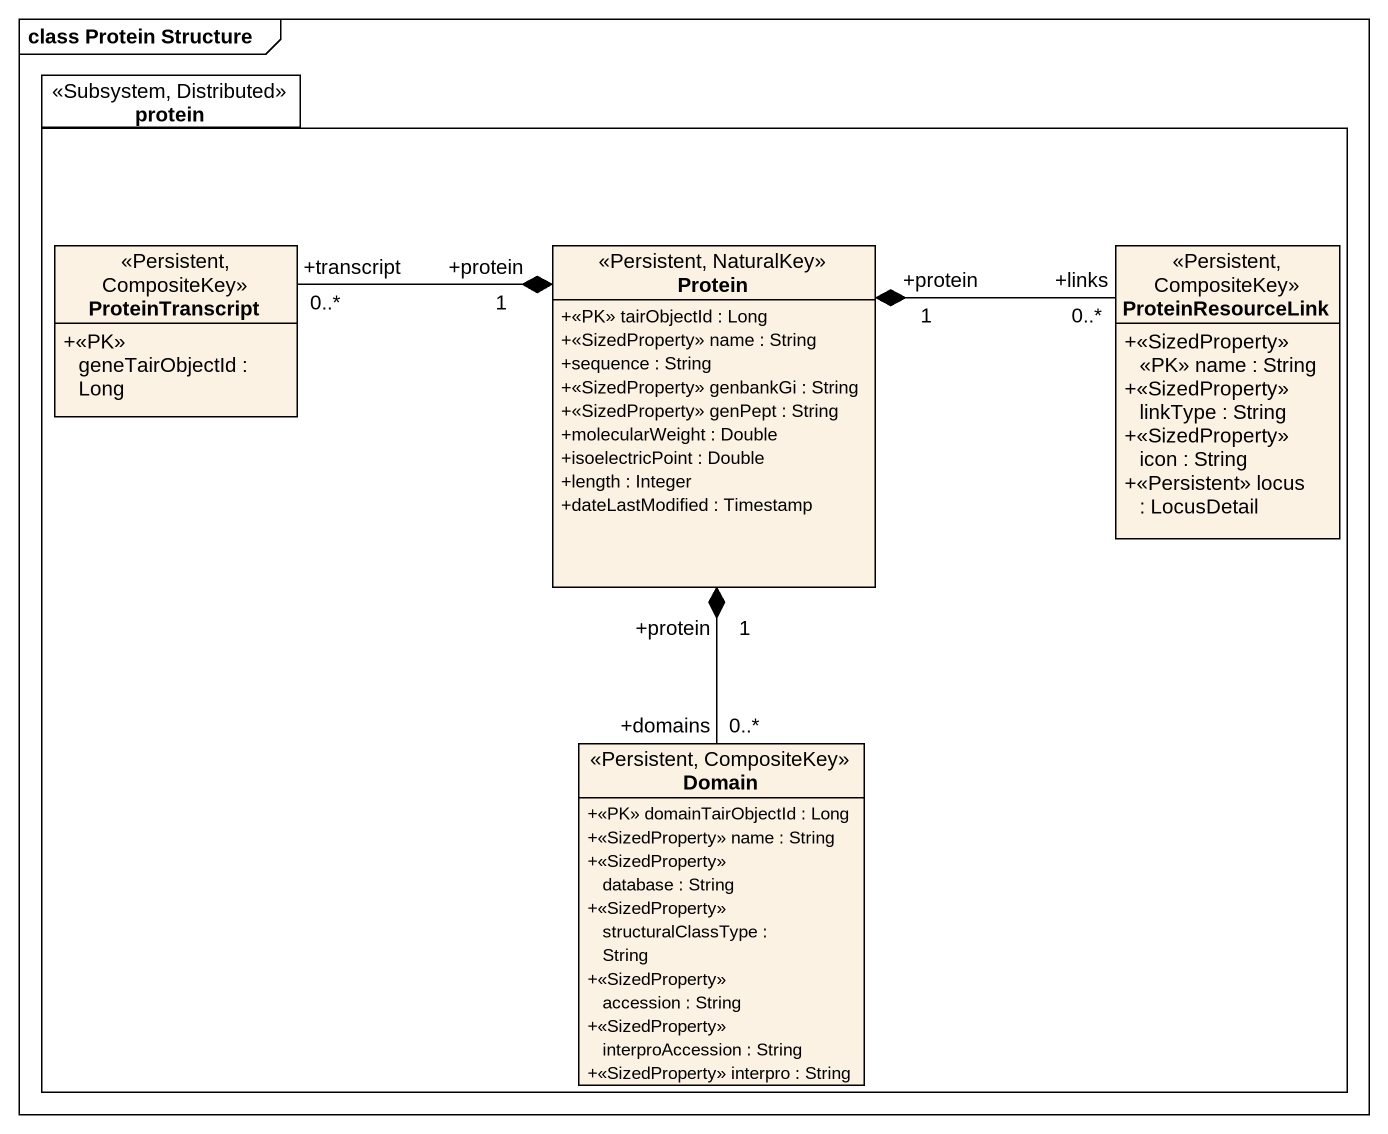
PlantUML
@startuml
mainframe class Protein Structure
hide circle
hide empty members
skinparam classAttributeIconSize 0
package protein <<Subsystem, Distributed>> {
  class ProteinTranscript <<Persistent, CompositeKey>> {
    +<<PK>> geneTairObjectId : Long
  }
  class Protein <<Persistent, NaturalKey>> {
    +<<PK>> tairObjectId : Long
    +<<SizedProperty>> name : String
    +sequence : String
    +<<SizedProperty>> genbankGi : String
    +<<SizedProperty>> genPept : String
    +molecularWeight : Double
    +isoelectricPoint : Double
    +length : Integer
    +dateLastModified : Timestamp
  }
  class ProteinResourceLink <<Persistent, CompositeKey>> {
    +<<SizedProperty>> <<PK>> name : String
    +<<SizedProperty>> linkType : String
    +<<SizedProperty>> icon : String
    +<<Persistent>> locus : LocusDetail
  }
  class Domain <<Persistent, CompositeKey>> {
    +<<PK>> domainTairObjectId : Long
    +<<SizedProperty>> name : String
    +<<SizedProperty>> database : String
    +<<SizedProperty>> structuralClassType : String
    +<<SizedProperty>> accession : String
    +<<SizedProperty>> interproAccession : String
    +<<SizedProperty>> interpro : String
  }
}
Protein "+protein\n1" *-left- "0..*\n+transcript" ProteinTranscript
Protein "1\n+protein" *-right- "0..*\n+links" ProteinResourceLink
Protein "1\n+protein" *-- "0..*\n+domains" Domain
@enduml
